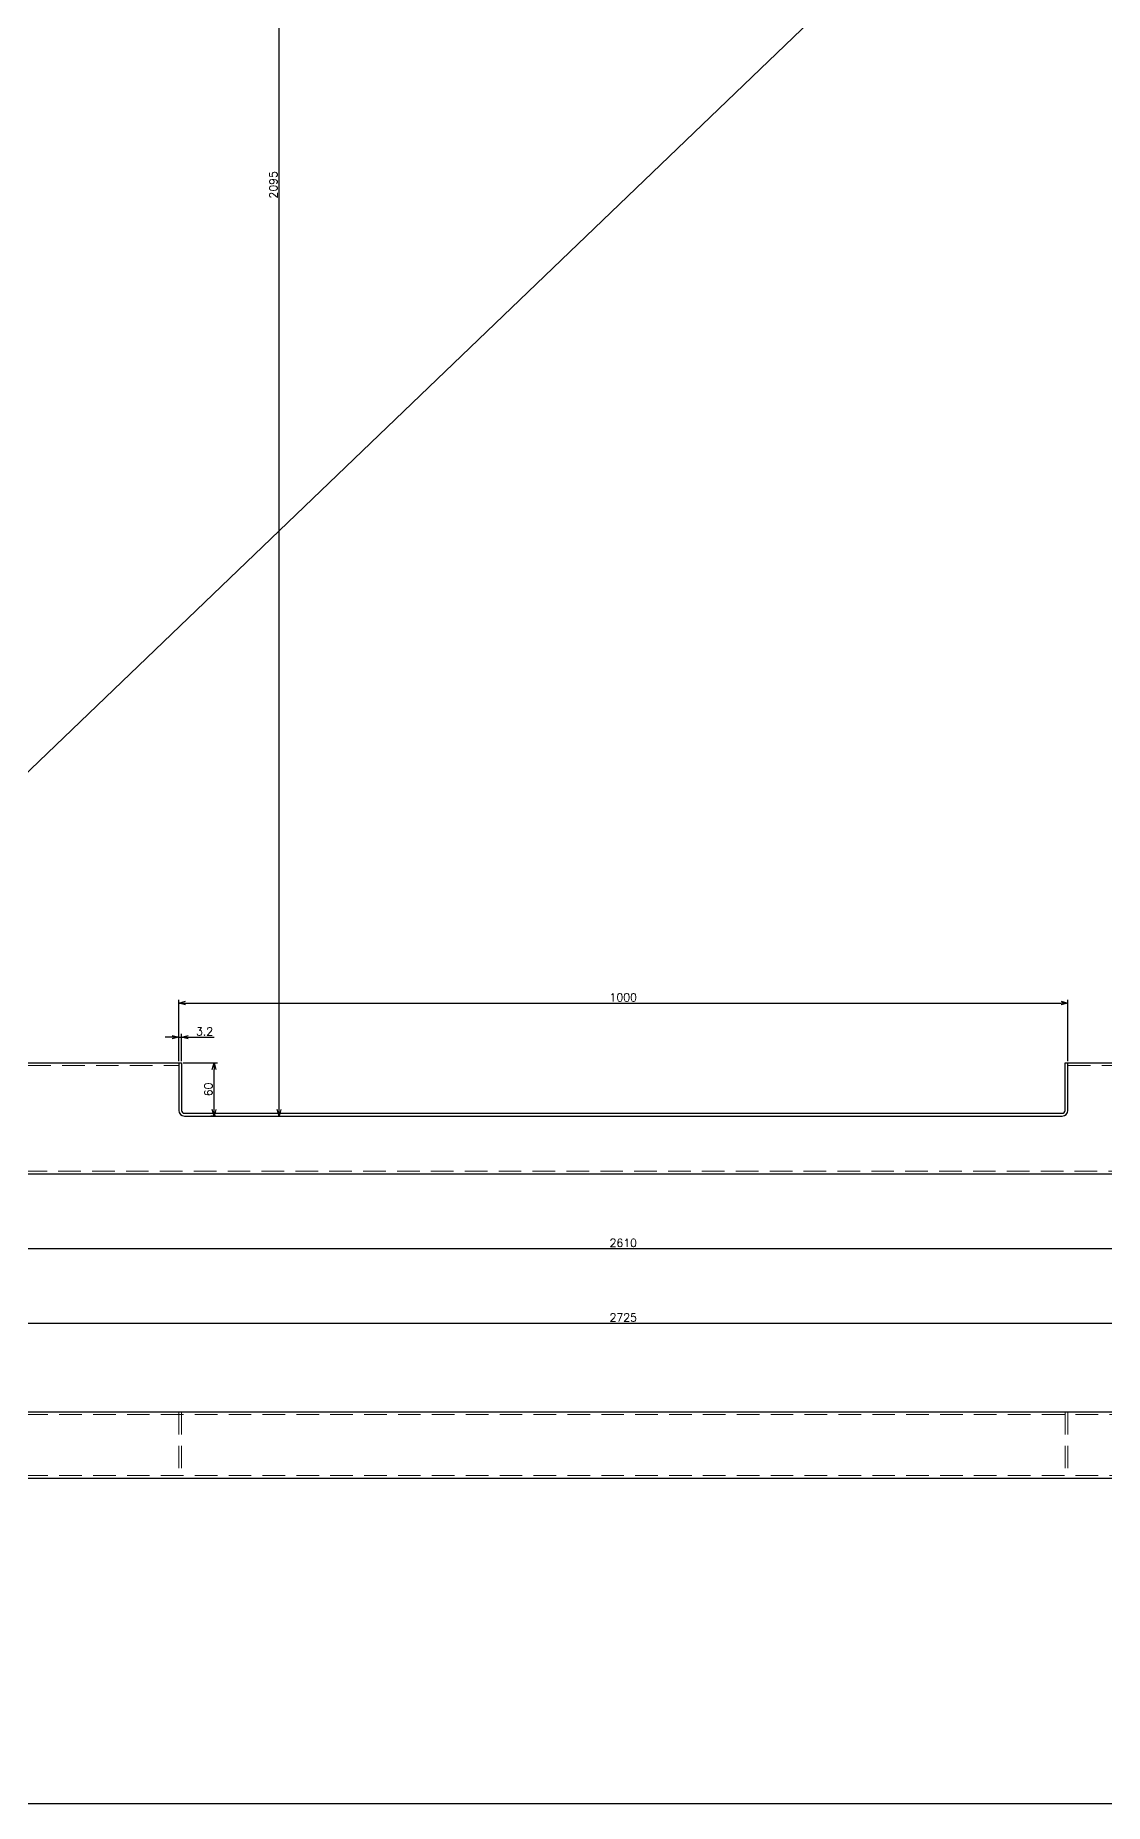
# Model space of a CAD drawing. Header units: millimetres. Extents: x -8731 to 85711, y -14522 to 31379.
# Drawn here: x 55746 to 56948, y -4374 to -2385 of the extents above; entities that cross this region are included whole.
import ezdxf

# ---------------------------------------------------------------- set-up
doc = ezdxf.new("R2010")
doc.units = ezdxf.units.MM
doc.header["$LTSCALE"] = 4
doc.header["$PDMODE"] = 99
doc.header["$PDSIZE"] = 1
doc.linetypes.add('HIDDEN', pattern=[9.525, 6.35, -3.175])
doc.layers.add('04_HIDDEN', color=2, linetype='HIDDEN', lineweight=13)
doc.layers.add('08_DIM', color=3, linetype='Continuous', lineweight=13)
doc.styles.add('KSS_TXT', font='txt.shx', dxfattribs={"bigfont": 'extfont2.shx'})
doc.dimstyles.new('KSS_DIM', dxfattribs={"dimscale": 3, "dimtxt": 3, "dimasz": 2.5, "dimexe": 1.25, "dimexo": 0.625, "dimtad": 1, "dimdsep": 46, "dimtxsty": 'KSS_TXT', "dimblk": 'OPEN30', "dimcen": 0, "dimazin": 2, "dimtfac": 0.75, "dimtmove": 0, "dimatfit": 3, "dimldrblk": 'OPEN30', "dimfxl": 1, "dimtolj": 1, "dimarcsym": 0})

# ---------------------------------------------------------------- blocks, each defined once
blk = doc.blocks.new('_Open30')
at = {"color": 0, "linetype": 'ByBlock', "lineweight": -2}
for p, q in [((-1, 0.27), (0, 0)), ((0, 0), (-1, -0.27)), ((0, 0), (-1, 0))]:
    blk.add_line(p, q, dxfattribs=at)
blk = doc.blocks.new('*D1123')
at = {"layer": '08_DIM', "color": 0, "lineweight": -2, "transparency": 16777216}
for p, q in [((56021.6, -1505.2), (56015.9, -1505.2)), ((56019.7, -3592.7), (56019.7, -1512.7)), ((55952.2, -3600.2), (56023.4, -3600.2))]:
    blk.add_line(p, q, dxfattribs=at)
at = {"layer": 'Defpoints', "color": 0, "transparency": 16777216}
for p in [(56019.7, -1505.2), (56023.4, -1505.2), (55950.4, -3600.2)]:
    blk.add_point(p, dxfattribs=at)
at = {"layer": '08_DIM', "color": 0, "lineweight": -2, "transparency": 16777216, "xscale": 7.5, "yscale": 7.5, "zscale": 7.5}
for p, rotation in [((56019.7, -1505.2), 90), ((56019.7, -3600.2), 270)]:
    blk.add_blockref('_Open30', p, dxfattribs=dict(at, rotation=rotation))
at = {"layer": '08_DIM', "color": 0, "transparency": 16777216, "insert": (56013.3, -2552.7), "char_height": 9, "attachment_point": 5, "rotation": 90, "style": 'KSS_TXT'}
blk.add_mtext('\\A1;2095', dxfattribs=at)
blk = doc.blocks.new('*D1127')
at = {"layer": '08_DIM', "color": 0, "lineweight": -2, "transparency": 16777216}
for p, q in [((55911.9, -3540.2), (55950.4, -3540.2)), ((55946.6, -3592.7), (55946.6, -3547.7)), ((55948.5, -3600.2), (55942.9, -3600.2))]:
    blk.add_line(p, q, dxfattribs=at)
at = {"layer": 'Defpoints', "color": 0, "transparency": 16777216}
for p in [(55910, -3540.2), (55946.6, -3540.2), (55950.4, -3600.2)]:
    blk.add_point(p, dxfattribs=at)
at = {"layer": '08_DIM', "color": 0, "lineweight": -2, "transparency": 16777216, "xscale": 7.5, "yscale": 7.5, "zscale": 7.5}
for p, rotation in [((55946.6, -3540.2), 90), ((55946.6, -3600.2), 270)]:
    blk.add_blockref('_Open30', p, dxfattribs=dict(at, rotation=rotation))
at = {"layer": '08_DIM', "color": 0, "transparency": 16777216, "insert": (55940.2, -3570.2), "char_height": 9, "attachment_point": 5, "rotation": 90, "style": 'KSS_TXT'}
blk.add_mtext('\\A1;60', dxfattribs=at)
blk = doc.blocks.new('*D1128')
at = {"layer": '08_DIM', "color": 0, "lineweight": -2, "transparency": 16777216}
for p, q in [((55906.8, -3538.3), (55906.8, -3469.3)), ((55914.3, -3473), (56899.3, -3473)), ((56906.8, -3538.3), (56906.8, -3469.3))]:
    blk.add_line(p, q, dxfattribs=at)
at = {"layer": 'Defpoints', "color": 0, "transparency": 16777216}
for p in [(56906.8, -3473), (55906.8, -3540.2), (56906.8, -3540.2)]:
    blk.add_point(p, dxfattribs=at)
at = {"layer": '08_DIM', "color": 0, "lineweight": -2, "transparency": 16777216, "xscale": 7.5, "yscale": 7.5, "zscale": 7.5, "rotation": 180}
blk.add_blockref('_Open30', (55906.8, -3473), dxfattribs=at)
at = {"layer": '08_DIM', "color": 0, "lineweight": -2, "transparency": 16777216, "xscale": 7.5, "yscale": 7.5, "zscale": 7.5}
blk.add_blockref('_Open30', (56906.8, -3473), dxfattribs=at)
at = {"layer": '08_DIM', "color": 0, "transparency": 16777216, "insert": (56406.8, -3466.7), "char_height": 9, "attachment_point": 5, "style": 'KSS_TXT'}
blk.add_mtext('\\A1;1000', dxfattribs=at)
blk = doc.blocks.new('*D1129')
at = {"layer": '08_DIM', "color": 0, "lineweight": -2, "transparency": 16777216}
for p, q in [((55899.3, -3511.4), (55891.8, -3511.4)), ((55906.8, -3538.3), (55906.8, -3507.7)), ((55906.8, -3511.4), (55910, -3511.4)), ((55910, -3538.3), (55910, -3507.7)), ((55917.5, -3511.4), (55946.8, -3511.4))]:
    blk.add_line(p, q, dxfattribs=at)
at = {"layer": 'Defpoints', "color": 0, "transparency": 16777216}
for p in [(55910, -3511.4), (55906.8, -3540.2), (55910, -3540.2)]:
    blk.add_point(p, dxfattribs=at)
at = {"layer": '08_DIM', "color": 0, "lineweight": -2, "transparency": 16777216, "xscale": 7.5, "yscale": 7.5, "zscale": 7.5}
blk.add_blockref('_Open30', (55906.8, -3511.4), dxfattribs=at)
at = {"layer": '08_DIM', "color": 0, "lineweight": -2, "transparency": 16777216, "xscale": 7.5, "yscale": 7.5, "zscale": 7.5, "rotation": 180}
blk.add_blockref('_Open30', (55910, -3511.4), dxfattribs=at)
at = {"layer": '08_DIM', "color": 0, "transparency": 16777216, "insert": (55935.9, -3505), "char_height": 9, "attachment_point": 5, "style": 'KSS_TXT'}
blk.add_mtext('\\A1;3.2', dxfattribs=at)
blk = doc.blocks.new('*D1147')
at = {"layer": '08_DIM', "color": 0, "lineweight": -2, "transparency": 16777216}
for p, q in [((55101.8, -3626.3), (55101.8, -3752.9)), ((57711.8, -3626.3), (57711.8, -3752.9)), ((55109.3, -3749.1), (57704.3, -3749.1))]:
    blk.add_line(p, q, dxfattribs=at)
at = {"layer": 'Defpoints', "color": 0, "transparency": 16777216}
for p in [(55101.8, -3624.4), (57711.8, -3624.4), (57711.8, -3749.1)]:
    blk.add_point(p, dxfattribs=at)
at = {"layer": '08_DIM', "color": 0, "lineweight": -2, "transparency": 16777216, "xscale": 7.5, "yscale": 7.5, "zscale": 7.5, "rotation": 180}
blk.add_blockref('_Open30', (55101.8, -3749.1), dxfattribs=at)
at = {"layer": '08_DIM', "color": 0, "lineweight": -2, "transparency": 16777216, "xscale": 7.5, "yscale": 7.5, "zscale": 7.5}
blk.add_blockref('_Open30', (57711.8, -3749.1), dxfattribs=at)
at = {"layer": '08_DIM', "color": 0, "transparency": 16777216, "insert": (56406.8, -3742.8), "char_height": 9, "attachment_point": 5, "style": 'KSS_TXT'}
blk.add_mtext('\\A1;2610', dxfattribs=at)
blk = doc.blocks.new('A$C5A047AA4_1')
at = {"color": 0}
for p, q in [((805, 67.5), (805, 13.9)), ((808.2, 67.5), (808.2, 13.9)), ((1801.8, 13.9), (1801.8, 67.5)), ((1805, 13.9), (1805, 67.5)), ((811.4, 10.7), (1798.6, 10.7)), ((811.4, 7.5), (1798.6, 7.5))]:
    blk.add_line(p, q, dxfattribs=at)
blk.add_lwpolyline([(-57.5, -57.5), (2667.5, -57.5), (2667.5, 2167.5), (-57.5, 2167.5)], close=True, dxfattribs=at)
for points in [[(808.2, 2042.5), (67.5, 2042.5), (67.5, 67.5), (808.2, 67.5)], [(1801.8, 67.5), (2542.5, 67.5), (2542.5, 2042.5), (1801.8, 2042.5)]]:
    blk.add_lwpolyline(points, dxfattribs=at)
for centre, radius, start, end in [((811.4, 13.9), 6.4, 180, 270), ((811.4, 13.9), 3.2, 180, 270), ((1798.6, 13.9), 6.4, 270, 0), ((1798.6, 13.9), 3.2, 270, 0)]:
    blk.add_arc(centre, radius, start, end, dxfattribs=at)
at = {"layer": '04_HIDDEN'}
blk.add_lwpolyline([(-54.3, -54.3), (2664.3, -54.3), (2664.3, 2164.3), (-54.3, 2164.3)], close=True, dxfattribs=at)
for points in [[(805, 2045.7), (64.3, 2045.7), (64.3, 64.3), (805, 64.3)], [(1805, 64.3), (2545.7, 64.3), (2545.7, 2045.7), (1805, 2045.7)]]:
    blk.add_lwpolyline(points, dxfattribs=at)
blk = doc.blocks.new('*D1162')
at = {"layer": '08_DIM', "color": 0, "lineweight": -2, "transparency": 16777216}
for p, q in [((55044.3, -3919), (55044.3, -3829.4)), ((55051.8, -3833.2), (57761.8, -3833.2)), ((57769.3, -3919), (57769.3, -3829.4))]:
    blk.add_line(p, q, dxfattribs=at)
at = {"layer": 'Defpoints', "color": 0, "transparency": 16777216}
for p in [(57769.3, -3833.2), (55044.3, -3920.8), (57769.3, -3920.8)]:
    blk.add_point(p, dxfattribs=at)
at = {"layer": '08_DIM', "color": 0, "lineweight": -2, "transparency": 16777216, "xscale": 7.5, "yscale": 7.5, "zscale": 7.5, "rotation": 180}
blk.add_blockref('_Open30', (55044.3, -3833.2), dxfattribs=at)
at = {"layer": '08_DIM', "color": 0, "lineweight": -2, "transparency": 16777216, "xscale": 7.5, "yscale": 7.5, "zscale": 7.5}
blk.add_blockref('_Open30', (57769.3, -3833.2), dxfattribs=at)
at = {"layer": '08_DIM', "color": 0, "transparency": 16777216, "insert": (56406.8, -3826.8), "char_height": 9, "attachment_point": 5, "style": 'KSS_TXT'}
blk.add_mtext('\\A1;2725', dxfattribs=at)
blk = doc.blocks.new('A$C676B6D3B_1')
at = {"color": 0}
blk.add_lwpolyline([(-57.5, -12), (2667.5, -12), (2667.5, -87), (-57.5, -87)], close=True, dxfattribs=at)
at = {"layer": '04_HIDDEN'}
for p, q in [((61.1, -15.2), (2548.9, -15.2)), ((805, -12), (805, -87)), ((808.2, -12), (808.2, -87)), ((1801.8, -12), (1801.8, -87)), ((1805, -12), (1805, -87)), ((61.1, -83.8), (2548.9, -83.8))]:
    blk.add_line(p, q, dxfattribs=at)

msp = doc.modelspace()

# ---------------------------------------------------------------- linework, layer by layer
at = {"color": 2}
msp.add_line((57816.50214, -1216.8362), (54842.56888, -4071.82038), dxfattribs=at)
msp.add_lwpolyline([(50504.22859, -4373.54475), (58674.46042, -4373.54475), (58674.46042, -395.62193), (50504.22859, -395.62193)], close=True, dxfattribs=at)

# ---------------------------------------------------------------- block references
for name, p in [('A$C5A047AA4_1', (55101.83713, -3607.66828)), ('A$C676B6D3B_1', (55101.83713, -3920.82682))]:
    msp.add_blockref(name, p)

# ---------------------------------------------------------------- dimensions: what is measured, and where the dimension line sits
at = {"layer": '08_DIM'}
dim = msp.add_linear_dim(base=(56019.69416, -1505.16828), p1=(55950.36486, -3600.16828), p2=(56023.44416, -1505.16828), angle=90, dimstyle='KSS_DIM', dxfattribs=at)
dim.commit()
dim.dimension.update_dxf_attribs({"geometry": '*D1123', "text_midpoint": (56013.31291, -2552.66828)})
for base, p1, p2, picture, middle in [((56906.83713, -3473.02634), (55906.83713, -3540.16828), (56906.83713, -3540.16828), '*D1128', (56406.83713, -3466.65134)), ((55910.03713, -3511.41785), (55906.83713, -3540.16828), (55910.03713, -3540.16828), '*D1129', (55935.91213, -3505.04285)), ((57711.83713, -3749.13726), (55101.83713, -3624.41), (57711.83713, -3624.41), '*D1147', (56406.83713, -3742.76226)), ((57769.33713, -3833.178), (55044.33713, -3920.82682), (57769.33713, -3920.82682), '*D1162', (56406.83713, -3826.79675))]:
    dim = msp.add_linear_dim(base=base, p1=p1, p2=p2, dimstyle='KSS_DIM', override={"dimscale": 3}, dxfattribs=at)
    dim.commit()
    dim.dimension.update_dxf_attribs({"geometry": picture, "text_midpoint": middle})
dim = msp.add_linear_dim(base=(55946.61486, -3540.16828), p1=(55950.36486, -3600.16828), p2=(55910.03713, -3540.16828), angle=90, dimstyle='KSS_DIM', override={"dimscale": 3}, dxfattribs=at)
dim.commit()
dim.dimension.update_dxf_attribs({"geometry": '*D1127', "text_midpoint": (55940.23986, -3570.16828)})

doc.saveas('drawing.dxf')
